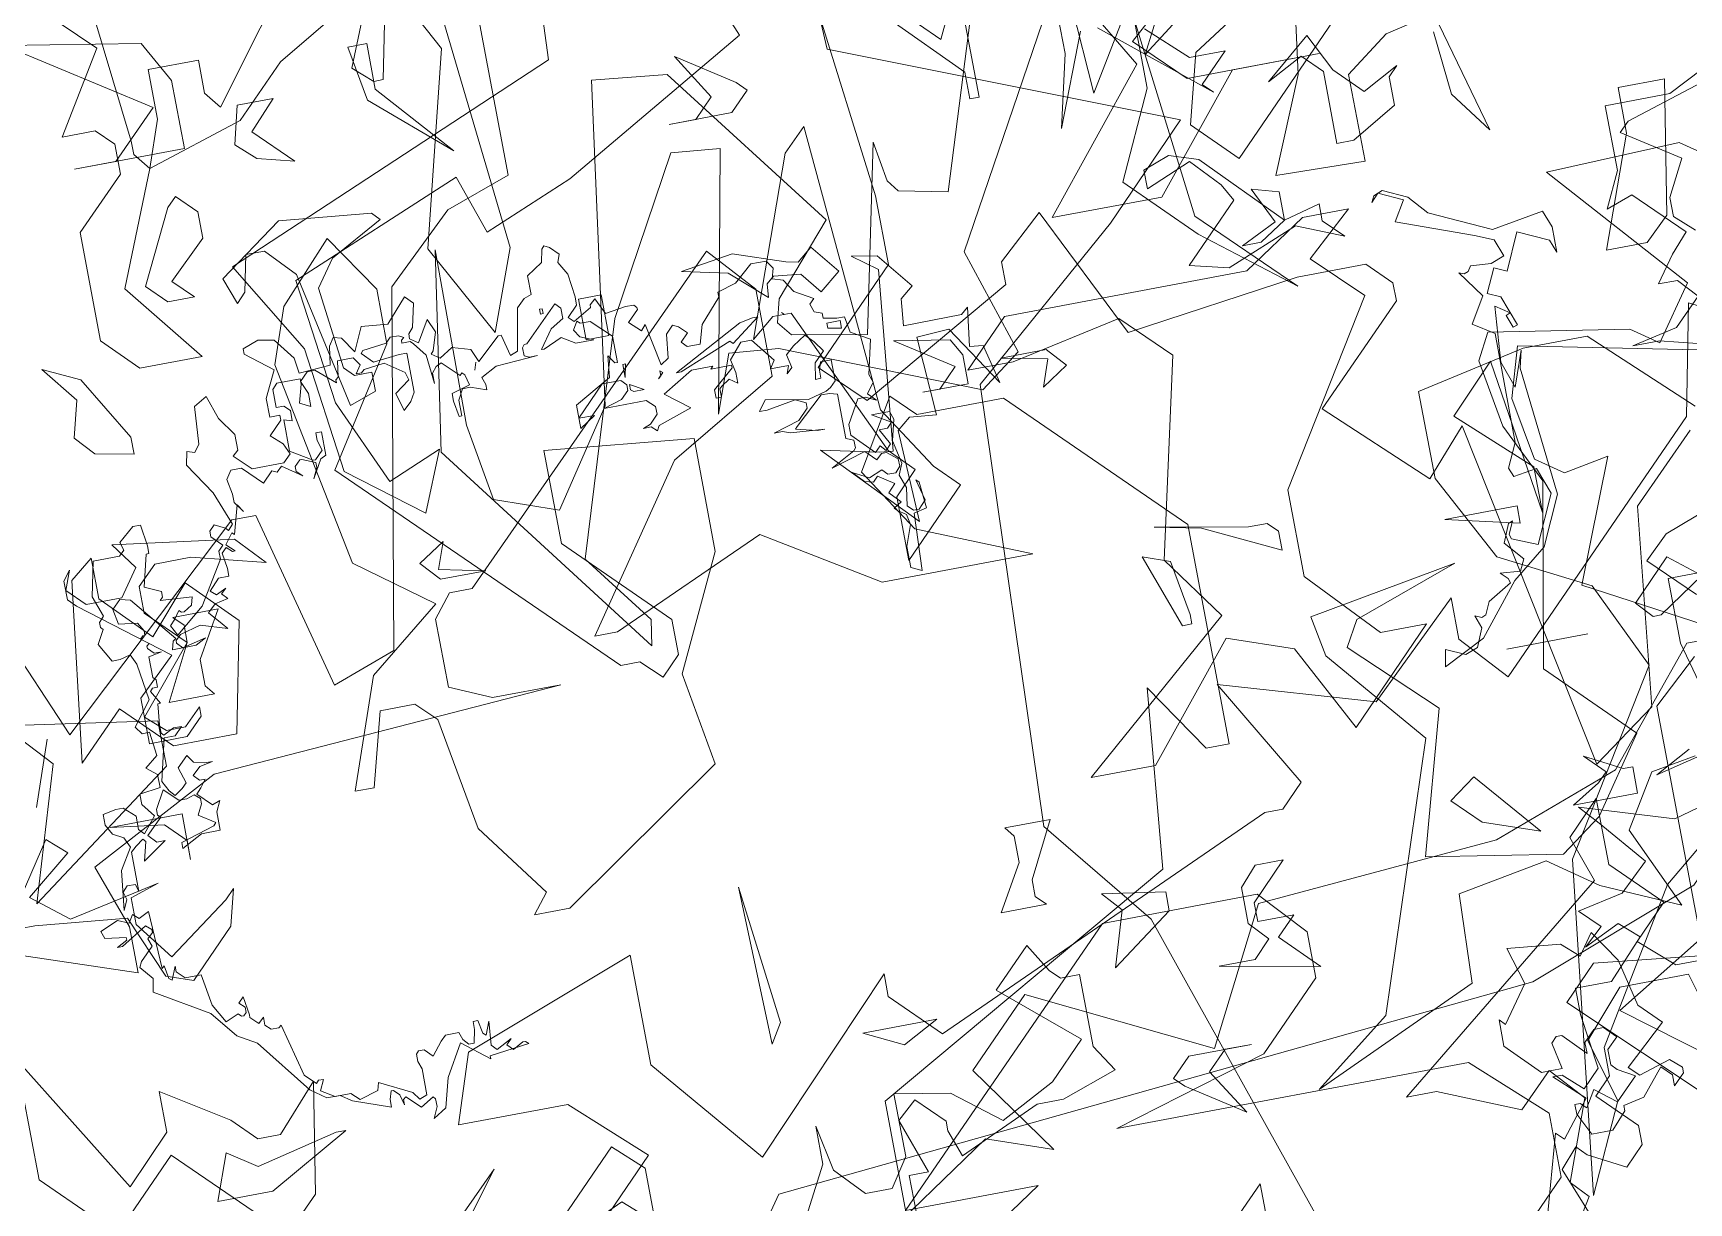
# Model space of a CAD drawing. Header units: millimetres. Extents: x 1418 to 1811, y 1796 to 1956.
# Drawn here: x 1497.6241 to 1498.0437, y 1877.915 to 1878.2115 of the extents above; entities that cross this region are included whole.
import ezdxf

# ---------------------------------------------------------------- set-up
doc = ezdxf.new("R2010")
doc.units = ezdxf.units.MM
doc.layers.add('ARBRE', color=251, linetype='Continuous', lineweight=13)
doc.layers.add('VEGETAIS', color=3, linetype='Continuous')

# ---------------------------------------------------------------- blocks, each defined once
blk = doc.blocks.new('WMF26', base_point=(0, 0.0008))
at = {"color": 85}
for points in [[(12.7359, -3.9898), (12.9112, -4.5142), (13.0496, -4.688), (13.0199, -5.387), (12.7721, -5.5977), (12.6346, -5.7369), (13.1582, -5.9476), (13.2233, -7.4181), (13.0199, -7.9055), (12.9837, -8.0792), (12.6708, -8.5666), (12.6708, -8.8803), (12.4963, -8.9527), (12.5251, -8.989), (12.5251, -9.0178), (12.111, -8.8144), (12.0739, -8.8441), (12.1472, -9.3381)], [(0.8612, -3.9239), (1.4943, -3.0512), (1.771, -3.0512), (1.8434, -2.4543), (2.2221, -2.0031), (2.6807, -1.654), (2.5424, -1.3338), (2.6445, -1.2317), (2.9936, -0.8826), (3.2694, -0.7805), (4.492, -0.6718), (4.5653, -0.5689)]]:
    blk.add_lwpolyline(points, dxfattribs=at)
at = {"color": 63}
for points in [[(6.188, -0.9443), (6.1156, -1.0094), (6.188, -1.0827), (6.188, -1.3955), (5.9402, -1.0464), (5.8381, -1.221), (5.7006, -1.221), (5.489, -0.8711), (5.4166, -0.9443), (5.4166, -1.0094), (5.3145, -0.9443), (5.2783, -0.9081), (5.2421, -0.9081), (5.1762, -0.9806), (5.2058, -0.806), (5.2421, -0.7698)], [(5.2783, -0.7698), (5.4166, -0.9081), (5.6274, -0.6973)], [(5.5541, -0.8348), (5.6274, -0.9081), (5.6274, -1.1189), (5.7295, -1.221), (5.8019, -1.221), (5.8744, -1.1551), (5.8019, -1.0094), (6.0777, -1.0094), (6.1518, -0.9443)], [(4.8559, -0.5944), (4.6814, -0.7698), (4.7909, -0.8711), (4.9654, -0.8711), (4.9292, -0.9806), (4.6517, -1.0827), (4.6517, -0.9081), (4.5068, -0.7336), (4.2664, -0.9806), (4.2664, -0.9443), (4.194, -0.8711), (3.6333, -1.1189), (3.6045, -1.1189), (3.5683, -1.1551), (3.6695, -1.3297), (3.4299, -1.2572), (3.2842, -1.3955), (3.2842, -1.3297), (3.2192, -1.2572), (2.8693, -1.6063), (2.833, -1.7808), (2.6947, -1.7084)], [(2.833, -1.4688), (2.9343, -1.4317), (2.9722, -1.3955), (2.9055, -1.3297)], [(2.9055, -1.2572), (2.9343, -1.2572), (3.0808, -1.0827), (3.2842, -1.0094), (3.6695, -0.9806), (3.779, -0.7698), (4.0557, -0.9081), (4.1577, -0.806), (4.0557, -0.6611), (4.1577, -0.6973), (4.3685, -0.5582)], [(5.3112, -1.5083), (5.5508, -1.3338), (5.4849, -1.5445), (5.5508, -1.6178), (5.3112, -1.5808), (5.3112, -1.5083), (5.3112, -1.5083)], [(4.217, -2.4683), (4.52, -2.2962), (4.6624, -2.2378), (4.6945, -2.3316), (4.9712, -2.2188), (4.9457, -2.0188), (4.8847, -1.8821), (4.7991, -1.9175), (4.8386, -1.8228), (4.9522, -1.9109), (4.9778, -2.111), (5.065, -2.2584), (4.5184, -2.4856), (4.5126, -2.5934), (4.4031, -2.6651), (4.2747, -2.6116), (4.217, -2.4683), (4.217, -2.4683)], [(3.6695, -2.1307), (3.6045, -2.2682), (3.6045, -2.3786), (3.5683, -2.0575), (3.4299, -1.92), (3.5683, -2.0287), (3.6695, -2.1307), (3.6695, -2.1307)], [(6.2531, -3.7461), (6.3255, -3.5715), (6.3255, -3.4983), (6.4276, -3.4983), (6.3618, -3.8111), (6.3255, -3.8111), (6.2531, -3.7461), (6.2531, -3.7461)], [(6.3255, -3.8408), (6.5734, -4.1248), (6.2893, -3.877), (6.2531, -3.6662), (6.3255, -3.6662), (6.3255, -3.8408), (6.3255, -3.8408)], [(5.8381, -3.9132), (5.9765, -4.0515), (5.8381, -4.0153), (5.7657, -3.9494), (5.8019, -3.8045), (5.9402, -3.8045), (5.8381, -3.9132), (5.8381, -3.9132)], [(7.4938, -4.1767), (7.5663, -4.1042), (7.4576, -3.9289), (7.6684, -4.068), (7.7046, -4.1042), (7.6321, -4.1767), (7.3917, -4.1767), (7.4938, -4.1767), (7.4938, -4.1767)], [(12.0706, -4.7612), (12.1357, -4.8996), (12.274, -4.972), (12.3464, -5.1103), (12.3464, -5.2495), (12.1727, -5.2857), (12.0706, -5.2857), (11.9249, -5.1465)], [(10.9501, -7.381), (10.564, -7.6939), (10.2157, -8.2546), (10.2157, -8.3632), (10.1498, -8.4291), (10.2882, -8.5666), (10.2882, -8.6407), (10.2157, -8.7132), (10.0766, -8.6407), (10.0403, -8.6028), (9.9745, -8.6769), (10.1498, -9.1281)], [(6.482, -10.3507), (6.4095, -10.1754), (6.0975, -10.4594), (6.0596, -10.4594), (5.9872, -10.1754), (5.8859, -10.2116), (5.7838, -10.7723), (5.6751, -10.8744), (5.5722, -10.9106), (5.5722, -11.1584)], [(5.0486, -11.0851), (5.0123, -10.7723), (5.0123, -10.6628), (5.1507, -10.5245), (5.0848, -10.4594), (4.8378, -10.5977), (4.8378, -10.634), (4.7654, -10.699), (4.6633, -10.4882), (4.3866, -10.5245), (4.2771, -10.5245), (4.2409, -10.4882), (4.2409, -10.4594), (4.3866, -10.3145), (4.2409, -10.1754), (4.1759, -10.2478), (4.0664, -9.688), (3.9651, -9.7604), (3.9289, -10.0733), (3.826, -10.1754)], [(3.6885, -9.5496), (4.1026, -9.3018), (3.7897, -9.0622)], [(4.3504, -8.9527), (4.2409, -9.0622), (4.2409, -9.1643), (4.3504, -9.2656), (4.9111, -9.2656), (4.6633, -9.3381), (4.5612, -9.4401), (4.5612, -9.5134), (4.627, -9.5859), (4.874, -9.5859), (5.2602, -9.2006), (5.0486, -9.2006), (5.2602, -9.0622), (5.2602, -9.3751), (4.7654, -9.6517), (4.7365, -9.9358), (4.6633, -9.8255), (4.627, -9.8255), (4.627, -10.1754), (4.874, -10.4232), (5.0123, -10.4232), (5.0486, -10.4594), (5.1144, -10.3507), (5.0486, -10.2478), (4.874, -10.1754), (5.1144, -10.1754), (5.289, -10.284), (5.536, -10.1754), (5.5722, -10.1754), (5.3985, -10.4232), (5.2239, -10.5245), (5.2239, -10.6628), (5.289, -10.736), (5.7476, -10.284), (5.7838, -10.284), (5.8126, -10.2478), (5.8126, -10.1391), (5.7476, -10.1103), (5.6389, -10.1103), (6.1987, -10.0733), (6.4095, -9.9646), (6.3733, -9.8625), (6.3733, -9.7892), (6.5849, -9.8625)], [(9.8658, -8.9165), (9.9745, -8.5378), (10.0041, -8.5666), (10.1128, -8.4291), (10.0041, -8.327), (10.0403, -8.327), (10.1128, -8.3929), (10.1787, -8.327), (10.1498, -8.1154), (10.1498, -8.0142), (10.2882, -8.0142), (10.4257, -7.8684), (10.3532, -7.8034), (10.2157, -7.8684), (10.2882, -7.8034), (10.2157, -7.7301), (10.3894, -7.6939), (10.4989, -7.5918), (10.3532, -7.4181), (10.2882, -7.344), (10.6372, -7.4543), (10.9131, -7.381)], [(10.9131, -7.2065), (10.601, -7.2789), (10.7393, -7.2065)], [(11.0522, -5.7072), (10.9131, -5.671), (10.8118, -5.671), (10.9863, -5.634), (11.0884, -5.5327), (11.0226, -5.4594), (10.9501, -5.4594), (11.0226, -5.3581), (11.0884, -5.2857), (10.9131, -5.1103), (10.8118, -5.1465), (10.8768, -5.0091), (10.8768, -4.7612), (11.1246, -4.7612), (11.4013, -4.6229)], [(11.4013, -4.6954), (10.9501, -4.8345), (10.9131, -4.8707), (11.1246, -5.0091), (11.0522, -5.1465), (11.0522, -5.219), (11.1246, -5.2857)], [(11.9982, -4.7612), (12.0706, -4.6954), (12.0706, -4.1717), (12.0995, -4.2738), (12.209, -4.2738), (12.274, -4.2006), (12.2452, -4.0993), (12.3102, -3.9602), (12.2452, -4.4846), (12.0706, -4.7612), (12.0706, -4.7612)], [(5.3351, -4.4122), (5.4734, -4.1355), (5.5096, -4.0993), (5.5821, -4.1717), (5.5821, -4.273), (5.4372, -4.4122), (5.5096, -4.4846), (5.4075, -4.4846), (5.3351, -4.4122), (5.3351, -4.4122)], [(4.8889, -6.482), (4.8707, -6.4424), (4.8304, -6.4219), (4.8098, -6.3823), (4.8098, -6.342), (4.86, -6.3321), (4.8889, -6.3321), (4.9308, -6.3716), (4.9308, -6.4219), (4.9498, -6.4424), (5, -6.3823), (4.9605, -6.3321), (4.9605, -6.2918), (5.0395, -6.2819), (5.0395, -6.2317), (5, -6.1996), (5.0502, -6.1601), (5.0395, -6.0695), (5.0107, -6.0695), (4.9893, -6.0398), (5.0609, -5.9485), (5.0395, -5.8077), (5.0214, -5.7682), (4.9811, -5.7789), (4.9498, -5.7789), (4.9103, -5.7072), (4.9391, -5.6562), (4.9308, -5.6463), (4.9308, -5.6274), (4.9498, -5.606), (4.921, -5.5269), (4.9498, -5.3952), (5.0502, -5.3952), (5.0708, -5.3763), (5.0609, -5.345), (5.121, -5.2947), (5.1507, -5.2947), (5.1614, -5.3763), (5.1614, -5.4059), (5.1507, -5.4059), (5.121, -5.5269), (5.182, -5.5557), (5.182, -5.5771), (5.1712, -5.5878), (5.2915, -5.5961), (5.2832, -5.6274), (5.2519, -5.6463), (5.2412, -5.6463), (5.233, -5.6381), (5.2124, -5.6669), (5.191, -5.6891), (5.2124, -5.7286), (5.3227, -5.6381), (5.4232, -5.4767), (5.4232, -5.4454), (5.4421, -5.4265), (5.4026, -5.387), (5.4026, -5.3656), (5.4232, -5.345), (5.4635, -5.3656), (5.4734, -5.3763), (5.4923, -5.3557), (5.4421, -5.2248), (5.3631, -5.1037), (5.373, -5.0535), (5.4026, -5.0634), (5.4232, -5.0346), (5.4339, -4.8921), (5.4841, -4.8633), (5.5137, -4.9531), (5.564, -5.0239), (5.564, -5.0848), (5.5426, -5.1037), (5.6035, -5.1638), (5.7253, -5.1638), (5.755, -5.135), (5.736, -5.093), (5.6941, -5.0535), (5.7443, -5.0033), (5.7443, -4.9844), (5.7048, -4.9844), (5.7048, -4.9127), (5.755, -4.8123), (5.6545, -4.7324), (5.6545, -4.7118), (5.7146, -4.6904), (5.7756, -4.7011), (5.8365, -4.7826), (5.8447, -4.8419), (5.9657, -4.8337), (5.9765, -4.7621), (5.9954, -4.7324), (6.0267, -4.7407), (6.0662, -4.8016), (6.1074, -4.7118), (6.2078, -4.7217), (6.2893, -4.632), (6.3181, -4.6616), (6.2975, -4.7514), (6.2786, -4.7719), (6.2786, -4.7909), (6.3082, -4.8123), (6.3576, -4.7324), (6.3791, -4.7826), (6.3576, -4.8526), (6.3478, -4.8633), (6.3791, -4.8839), (6.4293, -4.8526), (6.4984, -4.8732), (6.519, -4.9234), (6.6096, -4.8419), (6.6203, -4.8419), (6.6409, -4.9234), (6.6705, -4.9127), (6.7001, -4.7514), (6.7314, -4.7217), (6.7602, -4.7118), (6.7602, -4.6402), (6.8212, -4.6007), (6.8319, -4.5505), (6.8418, -4.5398), (6.8607, -4.5505), (6.892, -4.5818), (6.8821, -4.6114), (6.9109, -4.6616), (6.9216, -4.7514), (6.9216, -4.7826), (6.8821, -4.8222), (6.901, -4.8419), (6.9718, -4.8016), (6.9718, -4.7909), (6.9932, -4.7719), (7.0229, -4.8337), (7.1019, -4.8222), (7.134, -4.8222), (7.1439, -4.8337), (7.1439, -4.8419), (7.1019, -4.8839), (7.1439, -4.9234), (7.1629, -4.9028), (7.1941, -5.0634), (7.2238, -5.0428), (7.2345, -4.9531), (7.2633, -4.9234), (7.2839, -4.9341), (7.3135, -4.9629), (7.2839, -4.9926), (7.3028, -5.0132), (7.353, -5.0132), (7.3744, -4.9424), (7.4543, -4.8526), (7.4543, -4.8337), (7.5259, -4.8123), (7.5967, -4.7514), (7.6552, -4.7514), (7.6766, -4.7826), (7.6659, -4.8222), (7.7054, -4.8337), (7.7367, -4.8839), (7.8059, -4.9234), (7.7869, -4.9424), (7.7976, -4.9737), (7.8273, -4.9844), (7.8273, -5.0033), (7.8775, -5.0132), (7.9071, -5.0132), (7.9178, -5.0741), (7.9886, -5.1136), (7.9574, -5.2437), (7.9681, -5.2758), (7.9384, -5.3153), (7.9681, -5.345), (7.9277, -5.326), (7.8989, -5.326), (7.8478, -5.4158), (7.8478, -5.4561), (7.9277, -5.5376), (7.9491, -5.5162), (7.9681, -5.5376), (7.9886, -5.5162), (7.9574, -5.4561), (7.9886, -5.4561), (8.0076, -5.4372), (7.9384, -5.3952), (8.0076, -5.3952), (8.0183, -5.4265), (7.9993, -5.5063), (8.0183, -5.5961), (7.9993, -5.6381), (8.0183, -5.6891), (8.0076, -5.7575), (8.0282, -5.7789), (8.0496, -5.7789), (8.0784, -5.7476), (8.0578, -5.6669), (8.0685, -5.6784), (8.0784, -5.7789), (8.0282, -5.7896), (8.0183, -6.0086), (7.9779, -5.9896), (7.9779, -5.9081), (8.0076, -5.8291), (7.9993, -5.7896), (7.9681, -5.7682), (7.9574, -5.7575), (7.9886, -5.7393), (7.9491, -5.6973), (7.9779, -5.6669), (7.9178, -5.6274), (7.8989, -5.6463), (7.8668, -5.6381), (7.8273, -5.5961), (7.8882, -5.6274), (7.9384, -5.606), (7.9574, -5.6274), (7.9886, -5.6274), (8.0076, -5.606), (8.0076, -5.5771), (7.9681, -5.5459), (7.9491, -5.5459), (7.9277, -5.5664), (7.8882, -5.5269), (7.7556, -5.5664), (7.8478, -5.5162), (7.8561, -5.5063), (7.8561, -5.4767), (7.8273, -5.466), (7.8273, -5.2947), (7.7976, -5.2865), (7.7663, -5.2865), (7.6552, -5.387), (7.647, -5.3952), (7.7268, -5.4158), (7.7556, -5.4158), (7.6264, -5.4059), (7.5967, -5.3952), (7.5655, -5.3952), (7.6659, -5.3656), (7.7054, -5.326), (7.7054, -5.3054), (7.6659, -5.2865), (7.5547, -5.3054), (7.5259, -5.3054), (7.5547, -5.2651), (7.7161, -5.2947), (7.7869, -5.2758), (7.8059, -5.2651), (7.8273, -5.2437), (7.8273, -5.1638), (7.7869, -5.1638), (7.777, -5.1935), (7.777, -5.2248), (7.7556, -5.2248), (7.7663, -5.1638), (7.8059, -5.1243), (7.777, -5.0848), (7.7474, -5.0535), (7.6972, -5.0848), (7.6659, -5.1136), (7.6766, -5.1638), (7.6552, -5.1852), (7.6659, -5.154), (7.5967, -5.154), (7.6157, -5.1243), (7.5465, -5.0346), (7.5045, -5.0346), (7.4543, -5.093), (7.465, -5.1433), (7.465, -5.1852), (7.4354, -5.1638), (7.4033, -5.1852), (7.395, -5.1935), (7.395, -5.2248), (7.3744, -5.2248), (7.3744, -5.1935), (7.4543, -5.1243), (7.4543, -5.1136), (7.3744, -5.1136), (7.3843, -5.1037), (7.3028, -5.1037), (7.1843, -5.1745), (7.274, -5.2437), (7.1439, -5.2865), (7.134, -5.3054), (7.1126, -5.2865), (7.0838, -5.2865), (7.1126, -5.2758), (7.1439, -5.2437), (7.1439, -5.2141), (7.1126, -5.1852), (6.9513, -5.1852), (7.0229, -5.1638), (7.0517, -5.135), (7.0517, -5.1136), (7.0336, -5.093), (6.9611, -5.093), (6.8508, -5.2042), (6.9109, -5.2042), (6.8508, -5.2437), (6.8508, -5.154), (6.9932, -5.0741), (7.0015, -4.9926), (7.0229, -5.0239), (7.0336, -5.0239), (7.0336, -4.9234), (6.9611, -4.8526), (6.9216, -4.8526), (6.9109, -4.8419), (6.892, -4.8732), (6.9109, -4.9028), (6.9611, -4.9234), (6.892, -4.9234), (6.8418, -4.8921), (6.771, -4.9234), (6.7602, -4.9234), (6.8105, -4.8526), (6.8607, -4.8222), (6.8607, -4.7826), (6.8418, -4.7621), (6.71, -4.8921), (6.7001, -4.8921), (6.6911, -4.9028), (6.6911, -4.9341), (6.71, -4.9424), (6.7413, -4.9424), (6.5808, -4.9531), (6.519, -4.9844), (6.5297, -5.0132), (6.5297, -5.0346), (6.4688, -5.0132), (6.44, -5.0132), (6.4186, -5.0535), (6.4186, -5.1136), (6.4079, -5.1136), (6.398, -5.0535), (6.398, -5.0239), (6.4688, -5.0033), (6.4581, -4.9629), (6.4482, -4.9531), (6.44, -4.9629), (6.3791, -4.9028), (6.3576, -4.9127), (6.3395, -4.9341), (6.3395, -4.9737), (6.3288, -4.8633), (6.2893, -4.8123), (6.2786, -4.8016), (6.2473, -4.8016), (6.2473, -4.7909), (6.258, -4.7826), (6.2391, -4.7719), (6.2078, -4.7719), (6.1889, -4.7909), (6.0967, -4.8016), (6.0884, -4.8123), (6.1279, -4.8526), (6.2284, -4.8419), (6.258, -4.8419), (6.258, -4.9926), (6.2391, -5.0239), (6.2078, -5.0535), (6.1889, -4.9844), (6.2473, -4.9424), (6.2391, -4.9127), (6.1675, -4.8633), (6.0884, -4.8732), (6.0769, -4.8839), (6.0563, -4.8839), (6.0769, -4.8526), (6.0563, -4.8222), (5.9954, -4.8222), (5.9872, -4.8839), (5.9765, -4.8921), (5.9765, -4.9028), (5.9056, -4.8419), (5.876, -4.8419), (5.8447, -4.8732), (5.8653, -4.9234), (5.8653, -4.9737), (5.8258, -4.9531), (5.8447, -4.8839), (5.8447, -4.8633), (5.755, -4.8633), (5.736, -4.8839), (5.736, -4.9531), (5.7649, -4.9531), (5.7863, -4.9737), (5.7863, -5.0132), (5.755, -5.0033), (5.755, -5.1243), (5.8365, -5.1745), (5.8447, -5.1745), (5.876, -5.1433), (5.8653, -5.1037), (5.8653, -5.0741), (5.8867, -5.0741), (5.8867, -5.1638), (5.8653, -5.1745), (5.8258, -5.2437), (5.8447, -5.2042), (5.8447, -5.1852), (5.7945, -5.1638), (5.7863, -5.1638), (5.7649, -5.1852), (5.7649, -5.2042), (5.7863, -5.2248), (5.7146, -5.1745), (5.6941, -5.1935), (5.6751, -5.1852), (5.6356, -5.2248), (5.564, -5.154), (5.5236, -5.154), (5.503, -5.1852), (5.5137, -5.2437), (5.5137, -5.2758), (5.5426, -5.3153), (5.5236, -5.2865), (5.4923, -5.3952), (5.4841, -5.387), (5.4528, -5.4265), (5.4841, -5.4561), (5.4734, -5.4561), (5.4528, -5.4372), (5.4339, -5.4561), (5.4421, -5.5162), (5.4421, -5.5459), (5.4026, -5.5459), (5.3631, -5.5878), (5.3837, -5.606), (5.4232, -5.5878), (5.4026, -5.606), (5.4232, -5.6274), (5.373, -5.6381), (5.3417, -5.6669), (5.3837, -5.7179), (5.4026, -5.7393), (5.3022, -5.7072), (5.2223, -5.7286), (5.2017, -5.7476), (5.2017, -5.7575), (5.2223, -5.7789), (5.3129, -5.7575), (5.2725, -5.7789), (5.182, -5.7789), (5.191, -5.7476), (5.2017, -5.7393), (5.0609, -5.5664), (5.0214, -5.5557), (4.9893, -5.5878), (5, -5.6463), (5.0708, -5.6562), (5.0897, -5.6891), (5.0897, -5.7072), (5.0815, -5.7072), (5.0708, -5.7179), (5.1004, -5.7393), (5.0897, -5.7476), (5.0897, -5.7575), (5.1111, -5.7789), (5.14, -5.7789), (5.0897, -5.7896), (5.0897, -5.8686), (5.1004, -5.8793), (5.1004, -5.9081), (5.0815, -5.9081), (5.0708, -5.9188), (5.1004, -5.969), (5.0897, -5.969), (5.0815, -6.0489), (5.0815, -6.0802), (5.0897, -6.0901), (5.1317, -6.0695), (5.1614, -6.0695), (5.1317, -6.0999), (5.0897, -6.0999), (5.0502, -6.2605), (5.0708, -6.3), (5.0897, -6.3214), (5.121, -6.3), (5.14, -6.2819), (5.121, -6.221), (5.1614, -6.1815), (5.182, -6.2103), (5.2223, -6.221), (5.2519, -6.221), (5.2017, -6.2317), (5.1712, -6.2605), (5.191, -6.2819), (5.2124, -6.2819), (5.191, -6.3107), (5.1712, -6.3321), (5.2223, -6.3823), (5.2519, -6.3716), (5.233, -6.4112), (5.233, -6.482), (5.1614, -6.482), (5.0815, -6.5231), (5.0815, -6.5009), (5.2124, -6.4614), (5.2223, -6.4507), (5.1614, -6.4112), (5.182, -6.3716), (5.182, -6.3502), (5.1614, -6.3321), (5.1317, -6.342), (5.1004, -6.342), (5.0502, -6.2918), (5.0107, -6.3609), (5.0107, -6.3823), (5.0214, -6.3922), (4.9605, -6.4507), (4.9893, -6.482), (5.0214, -6.482), (4.9308, -6.5437), (4.9498, -6.4721), (4.9391, -6.4614), (4.9103, -6.482), (4.8889, -6.5009), (4.8889, -6.6524), (4.8806, -6.6236), (4.8493, -6.6236), (4.8304, -6.6442), (4.8386, -6.6738), (4.8205, -6.7133), (4.8386, -6.5627), (4.8889, -6.482), (4.8889, -6.482)], [(6.7915, -4.7909), (6.7817, -4.7909), (6.7817, -4.7719), (6.7915, -4.7719), (6.7915, -4.7909), (6.7915, -4.7909)], [(6.4984, -4.9531), (6.5083, -4.9234), (6.4984, -4.9531), (6.4984, -4.9531)], [(7.5152, -4.9629), (7.5655, -4.9531), (7.586, -4.9531), (7.4757, -5.0346), (7.465, -5.0239), (7.2633, -5.1037), (7.2444, -5.1037), (7.5152, -4.9629), (7.5152, -4.9629)], [(7.6865, -4.9629), (7.6766, -4.9531), (7.6865, -4.9629), (7.6865, -4.9629)], [(7.8371, -5.0239), (7.8882, -5.0239), (7.8882, -5.0535), (7.8371, -5.0428), (7.8371, -5.0239), (7.8371, -5.0239)], [(7.0624, -5.0346), (7.0517, -5.0848), (7.0517, -5.0346), (7.0624, -5.0346), (7.0624, -5.0346)], [(7.1843, -5.0848), (7.1941, -5.093), (7.1736, -5.1136), (7.1843, -5.1037), (7.1843, -5.0848), (7.1843, -5.0848)], [(7.0624, -5.135), (7.0624, -5.1136), (7.1126, -5.1433), (7.0731, -5.1433), (7.0624, -5.135), (7.0624, -5.135)], [(6.1601, -5.6315), (6.2613, -5.5664), (6.2251, -5.6677), (6.3996, -5.7048), (6.2251, -5.7048), (6.1601, -5.6315), (6.1601, -5.6315)], [(5.2421, -5.7624), (5.2421, -5.6965), (5.2058, -5.6595), (5.3804, -5.6595), (5.2783, -5.8348), (5.2783, -5.9361), (5.3071, -5.9723), (5.1326, -5.9723), (5.2421, -5.7624), (5.2421, -5.7624)], [(5.8447, -7.6288), (5.8365, -7.619), (5.7863, -7.6503), (5.736, -7.6), (5.7253, -7.6083), (5.7253, -7.6288), (5.7146, -7.5893), (5.6941, -7.5687), (5.6858, -7.5687), (5.6751, -7.6), (5.6751, -7.6288), (5.5343, -7.5786), (5.4923, -7.5498), (5.4421, -7.5498), (5.3837, -7.5078), (5.2223, -7.2979), (5.1507, -7.2559), (5.0708, -7.1554), (4.8707, -7.0361), (4.8806, -6.9858), (4.8386, -6.9356), (4.8493, -6.9142), (4.8996, -6.864), (4.8889, -6.8343), (4.9103, -6.8138), (4.9103, -6.8031), (4.8889, -6.7841), (4.7892, -6.8451), (4.7703, -6.8451), (4.8098, -6.8245), (4.8098, -6.8138), (4.7291, -6.8031), (4.7192, -6.7742), (4.7892, -6.7446), (4.8304, -6.7635), (4.8493, -6.7339), (4.8707, -6.7528), (4.9103, -6.7339), (4.921, -6.9546), (4.9308, -6.9463), (4.9391, -6.9965), (4.9498, -7.0048), (4.9712, -6.9546), (4.9712, -6.976), (5, -7.0048), (5.0609, -7.0048), (5.0815, -7.1258), (5.121, -7.1974), (5.1712, -7.176), (5.182, -7.1867), (5.191, -7.1867), (5.2017, -7.176), (5.2017, -7.1554), (5.182, -7.1365), (5.2017, -7.1159), (5.2124, -7.1867), (5.2124, -7.1974), (5.2412, -7.2262), (5.2626, -7.2057), (5.2626, -7.2369), (5.2832, -7.2559), (5.3129, -7.2559), (5.3227, -7.2477), (5.373, -7.4494), (5.4133, -7.4889), (5.4232, -7.4782), (5.4421, -7.4782), (5.4232, -7.5185), (5.4734, -7.5498), (5.5343, -7.5498), (5.564, -7.5786), (5.6356, -7.558), (5.6438, -7.5284), (5.7649, -7.5893), (5.7863, -7.619), (5.8151, -7.6083), (5.8151, -7.5078), (5.8052, -7.4782), (5.8052, -7.4494), (5.8151, -7.4387), (5.8365, -7.4387), (5.8653, -7.4683), (5.9056, -7.4181), (5.9262, -7.3991), (5.9765, -7.3991), (5.9872, -7.428), (6.0061, -7.4494), (6.0267, -7.4494), (6.0374, -7.3991), (6.0374, -7.3679), (6.0563, -7.3679), (6.0662, -7.4181), (6.0769, -7.428), (6.0967, -7.3777), (6.0884, -7.4683), (6.1074, -7.4889), (6.1675, -7.4576), (6.1469, -7.4782), (6.1675, -7.4996), (6.2078, -7.4782), (6.2177, -7.4782), (6.2284, -7.4889), (6.0769, -7.5078), (6.0769, -7.5185), (5.9765, -7.4387), (5.9056, -7.558), (5.876, -7.6692), (5.8258, -7.7005), (5.8447, -7.6585), (5.8447, -7.6288), (5.8447, -7.6288)], [(6.482, -10.0733), (6.4457, -10.1754), (6.482, -10.0733), (6.482, -10.0733)], [(4.1256, -10.9863), (4.0474, -10.6957), (4.096, -10.7616), (4.1059, -10.8628)], [(4.1232, -10.8859), (4.1792, -10.8735), (4.2491, -10.8217), (4.2483, -10.6834), (4.3899, -10.6875), (4.3265, -10.8365), (4.3101, -10.9509)], [(4.4681, -10.9773), (4.5562, -10.9114), (4.4994, -11.0193)], [(4.6229, -11.137), (4.8921, -10.6603), (4.8378, -10.4907), (4.9037, -10.4421), (5.2058, -10.5648), (5.284, -10.5722), (5.3178, -10.4816), (5.2379, -10.89), (5.3153, -10.8974), (5.4495, -10.6587), (5.5648, -10.2964), (5.4808, -10.1844), (5.4874, -10.1441), (5.7558, -10.503), (5.7064, -10.8167), (5.7089, -10.5376), (5.6891, -10.4149), (5.5903, -10.3795), (5.4899, -10.5269), (5.4166, -11.0324), (5.298, -11.0193), (5.0955, -10.7492), (5.191, -10.6414), (5.2001, -10.6051), (5.182, -10.5821), (5.065, -10.5607), (5.0008, -10.8554), (4.9901, -10.792), (4.9761, -10.7731), (4.8996, -10.7574), (4.7942, -11.0827)], [(5.4635, -10.634), (5.4998, -10.634), (5.4998, -10.699), (5.4635, -10.699), (5.4635, -10.634), (5.4635, -10.634)]]:
    blk.add_lwpolyline(points, dxfattribs=at)
at = {"color": 106}
for points in [[(5.1046, -2.563), (5.1046, -2.4543), (5.2799, -2.4543), (5.2141, -2.4543), (5.1408, -2.5268), (5.3524, -2.6651), (5.1408, -2.6288), (5.1046, -2.563), (5.1046, -2.563)], [(12.3958, -3.8342), (12.3168, -3.9602), (12.3423, -3.9873), (12.2954, -4.1133), (12.3423, -4.166), (12.3958, -4.1133), (12.5218, -4.166), (12.5696, -4.166), (12.2172, -4.4451), (12.2427, -4.5184), (12.1908, -4.5711), (12.1908, -4.4657), (12.1167, -4.3916), (12.1694, -4.3389), (12.1167, -4.2919), (12.0171, -4.2919), (12.2427, -4.3183), (12.2954, -4.2656), (12.0912, -4.0664)], [(8.3855, -3.9783), (8.4579, -4.0515), (8.5962, -3.7675)], [(9.2211, -4.1536), (9.3677, -4.2919), (9.5052, -4.2919), (9.3965, -4.4006), (9.4327, -4.4377), (9.0474, -4.1174)], [(8.9816, -4.1174), (8.8441, -4.4665), (8.9091, -4.1899), (8.9091, -4.0515)], [(8.56, -3.9132), (8.56, -4.2919), (8.5238, -4.2919), (8.5238, -4.1899), (8.2826, -3.942)], [(6.2531, -4.3282), (6.0489, -4.4377), (5.9765, -4.5398), (6.0127, -4.8526), (6.0489, -4.8889), (6.1156, -4.8889), (6.1156, -4.9613), (6.0127, -4.9975), (5.904, -4.4739), (5.8019, -4.3644), (5.7295, -4.3644), (5.7006, -4.5027), (5.6644, -4.5398), (5.6274, -4.4377), (5.8744, -4.2623), (6.2243, -4.2985), (6.2531, -4.3282), (6.2531, -4.3282)], [(9.9926, -4.5398), (10.1317, -4.4665), (10.0947, -4.5027), (10.0947, -4.6122), (9.9201, -4.7135), (9.8551, -4.7135), (9.8551, -4.4377), (9.7826, -4.3644), (9.6435, -4.4377), (9.8189, -4.2919), (9.8913, -4.4377), (9.9926, -4.5398), (9.9926, -4.5398)], [(9.6073, -4.9613), (9.7464, -4.9251), (9.7464, -4.9901), (9.8189, -5.0634), (9.6435, -4.9901), (9.3677, -5.0996), (9.2211, -5.0634), (9.4327, -4.8526), (9.3965, -4.7859), (9.2952, -4.6773), (9.1199, -4.7497), (9.1199, -4.6773), (9.2211, -4.641), (9.3315, -4.6773), (9.6073, -4.9613), (9.6073, -4.9613)], [(5.1762, -4.9613), (5.1762, -5.0272), (5.0305, -4.9975), (4.9654, -4.9251), (5.0016, -4.7859), (4.893, -4.6484), (5.0305, -4.7135), (5.1762, -4.9613), (5.1762, -4.9613)], [(12.0163, -4.7859), (12.0163, -4.8889), (11.9513, -4.8889), (11.8772, -4.823), (11.7397, -4.9613), (11.7034, -4.9613), (11.6376, -4.8889), (11.7759, -4.823), (11.8772, -4.6484), (11.9875, -4.6773), (12.0163, -4.7859), (12.0163, -4.7859)], [(7.7285, -4.7678), (7.7738, -4.7777), (7.8306, -4.7316), (7.9178, -4.8403), (7.838, -4.9037), (7.7746, -4.8238), (7.6725, -4.8131), (7.6437, -4.837), (7.6387, -4.888), (7.5062, -4.7703), (7.3341, -4.7316), (7.5342, -4.7011), (7.7285, -4.7678), (7.7285, -4.7678)], [(12.7145, -4.9251), (12.8602, -4.7497), (12.9623, -4.7497), (12.7145, -4.9613), (12.7869, -5.0634), (12.7145, -5.3763), (12.7869, -5.4487), (12.9623, -5.4125), (13.0347, -5.4125), (12.9623, -5.4849), (12.5762, -5.4849), (12.4749, -5.5508), (12.4016, -5.5508), (12.4749, -5.4849), (12.4016, -5.4125), (12.5762, -5.1358), (12.5762, -4.9975), (12.4749, -4.8889), (12.4016, -4.8889), (12.5399, -4.7497), (12.6124, -4.8889), (12.7145, -4.9251), (12.7145, -4.9251)], [(8.1805, -4.9448), (8.1302, -4.986), (8.1195, -5.0881), (8.3427, -5.0856), (8.3707, -5.0626), (8.3501, -5.2099), (8.4011, -5.2157), (8.4373, -5.3647), (8.285, -5.1317), (8.1607, -5.1391), (8.1805, -5.4413), (8.0784, -5.4306), (8.0273, -5.4718), (8.0422, -5.825), (7.7252, -5.4915), (7.9434, -5.5401), (7.9944, -5.5459), (8.066, -4.8609), (7.9746, -4.7933), (8.071, -4.809), (8.1805, -4.9448), (8.1805, -4.9448)], [(9.6073, -4.9613), (9.5052, -5.0272), (9.4327, -5.0272), (9.5711, -4.9613), (9.5052, -4.823), (9.6073, -4.8526), (9.6073, -4.9613), (9.6073, -4.9613)], [(10.2099, -6.4589), (10.3417, -6.3544), (10.4281, -6.1683), (10.3779, -5.6751), (10.3935, -5.6093), (10.3466, -5.7418), (10.3096, -5.6397), (10.3269, -5.4273), (10.3795, -5.4635), (10.3623, -5.4701), (10.3804, -5.5187), (10.3977, -5.5121), (10.3557, -5.3968), (10.3079, -5.3754), (10.3499, -5.2849), (10.3968, -5.3063), (10.4611, -5.1671), (10.5755, -5.2206), (10.5944, -5.27), (10.5953, -5.1737), (10.5697, -5.1079), (10.3721, -5.1408), (10.1433, -5.0346), (10.0799, -4.9621), (9.9893, -4.9201), (9.9547, -4.9333), (9.9432, -4.9572), (9.972, -4.9267), (10.0626, -4.9687), (10.0156, -5.0453), (10.3005, -5.1507), (10.3713, -5.1803), (10.3952, -5.247), (10.3433, -5.2668), (10.2651, -5.2602), (10.2528, -5.2799), (10.2355, -5.2865), (10.2165, -5.2783), (10.2898, -5.3812), (10.2305, -5.4783), (10.3087, -5.5294), (10.3071, -5.9468), (10.2651, -6.0374), (10.2783, -6.072), (10.368, -6.0588), (10.4051, -6.1609), (10.3219, -6.342), (10.2272, -6.3017), (10.2206, -6.2844), (10.2429, -6.2366), (10.2256, -6.2432), (10.1959, -6.3132), (10.2585, -6.3856), (10.2379, -6.4285), (10.1605, -6.421), (10.1861, -6.4474), (10.1927, -6.4647), (10.1004, -6.519), (10.0782, -6.5668), (10.0609, -6.5734), (10.037, -6.5627), (10.0543, -6.6112), (10.0247, -6.6812), (9.9761, -6.6993), (9.9045, -6.6664), (9.8921, -6.7306), (10.0535, -6.6516), (10.2099, -6.4589), (10.2099, -6.4589)], [(12.2995, -5.2009), (12.2271, -5.275), (12.1908, -5.0272), (12.1908, -5.0996), (12.2995, -5.2009), (12.2995, -5.2009)], [(8.3196, -5.2371), (8.3196, -5.3474), (8.1451, -5.3474), (8.2101, -5.3474), (8.2826, -5.275), (8.0726, -5.1358), (8.2826, -5.1721), (8.3196, -5.2371), (8.3196, -5.2371)], [(8.6975, -5.3474), (8.5962, -5.4125), (8.6325, -5.3112), (8.4579, -5.275), (8.6325, -5.275), (8.6975, -5.3474), (8.6975, -5.3474)], [(5.5903, -5.5212), (5.3145, -5.4487), (5.1762, -5.4487), (5.1029, -5.5212), (5.1029, -5.6232), (5.2421, -5.7624), (5.0305, -6.0094), (5.1029, -6.0744), (5.1762, -6.0744), (5.2421, -6.0094), (5.2421, -6.0456), (5.1762, -6.1115), (5.0305, -6.1115), (5.0305, -5.9361), (5.1762, -5.7986), (4.8559, -5.5508), (4.8271, -5.5212), (4.8271, -5.4487), (4.8559, -5.4125), (4.8271, -5.4849), (4.893, -5.5508), (5.0305, -5.5508), (5.1029, -5.4487), (5.0305, -5.3474), (5.489, -5.4125), (5.5903, -5.5212), (5.5903, -5.5212)], [(11.9513, -5.587), (11.9513, -5.6595), (11.8772, -5.6595), (11.9134, -5.4487), (11.9513, -5.4125), (12.0163, -5.4125), (11.9513, -5.587), (11.9513, -5.587)], [(12.6857, -5.8348), (12.7869, -6.0094)], [(11.8772, -7.4066), (11.9875, -7.0575), (12.0888, -6.9488), (12.0163, -6.8821), (12.0888, -6.7438), (12.2271, -6.7076), (12.2633, -6.6713), (12.4016, -6.6351), (12.4749, -6.5338), (12.4749, -6.286), (12.2633, -6.1115), (12.2995, -5.9723), (12.5111, -5.9361), (12.6124, -5.9361), (12.6857, -5.8711), (12.6124, -5.7986), (12.4016, -5.7986), (12.5399, -5.7986), (12.6857, -5.6232), (12.8602, -5.6232), (12.6857, -5.8348), (12.6857, -5.8348)], [(9.3315, -6.0744), (9.3677, -6.1115), (9.3677, -6.1839), (9.0836, -6.0456), (8.9091, -6.0094), (9.259, -6.0744), (9.3315, -6.0744), (9.3315, -6.0744)], [(8.9816, -6.3585), (8.9816, -6.3947), (8.9453, -6.3947), (8.8441, -6.1115), (8.9453, -6.1477), (8.9816, -6.3585), (8.9816, -6.3585)], [(10.27, -6.2498), (9.9926, -6.1839), (10.27, -6.1839), (10.27, -6.2498), (10.27, -6.2498)], [(4.478, -6.5989), (4.6155, -6.7076), (4.9654, -6.6351), (4.8559, -6.6713), (4.8559, -6.7734), (4.9654, -6.9183), (5.2058, -6.7438), (5.2421, -6.7076), (5.2058, -6.8459), (5.0305, -7.0212), (4.9292, -6.985), (4.8271, -6.7438), (4.478, -6.7076), (4.3685, -6.7076), (4.5793, -6.3947), (4.6517, -6.4597), (4.478, -6.5989), (4.478, -6.5989)], [(5.1029, -6.5701), (5.1029, -6.4968), (5.0305, -6.4235), (4.8271, -6.3947), (5.1029, -6.3947), (5.1029, -6.5701), (5.1029, -6.5701)], [(10.7286, -6.6886), (10.6973, -6.6886), (10.6422, -6.6269), (10.7904, -6.4779), (10.9073, -6.5717), (10.7286, -6.6886), (10.7286, -6.6886)], [(10.1317, -6.7076), (10.4438, -6.7076), (10.1317, -6.7076), (10.1317, -6.7076)], [(8.2101, -7.232), (8.2101, -7.2971), (8.2463, -7.3333), (8.0726, -7.3333), (8.1739, -7.1587), (8.1739, -7.0575), (8.1451, -7.0212), (8.3196, -7.0212), (8.2101, -7.232), (8.2101, -7.232)], [(9.9201, -7.3333), (9.8189, -7.232), (9.9201, -7.1587), (10.1317, -7.4066), (9.9201, -7.3333), (9.9201, -7.3333)], [(10.517, -7.232), (10.517, -7.3333), (10.27, -7.3333), (10.3787, -7.2682), (10.4149, -7.232), (10.3425, -7.1587), (10.4808, -7.232), (10.517, -7.232), (10.517, -7.232)], [(8.6975, -7.4428), (8.4579, -7.6173), (8.5238, -7.4066), (8.4579, -7.3333), (8.6975, -7.3703), (8.6975, -7.4428), (8.6975, -7.4428)], [(9.0178, -7.4724), (9.0178, -7.5449), (9.1561, -7.5449), (9.0836, -7.6173), (9.2211, -7.7556), (8.8441, -7.6832), (8.9816, -7.6832), (9.0474, -7.6173), (8.9816, -7.5449), (8.9816, -7.4066), (9.0474, -7.3333), (9.1561, -7.3333), (9.0178, -7.4724), (9.0178, -7.4724)], [(8.2463, -7.6173), (8.3196, -7.6173), (8.3196, -7.894), (8.3855, -7.996), (8.1739, -8.0685), (8.0726, -8.0685), (7.7589, -8.2076), (7.7227, -8.1047), (7.7227, -8.0685), (7.6214, -7.9672), (7.5482, -8.0323), (7.6214, -8.2439), (7.5482, -8.2439), (7.5482, -8.3814)], [(6.5371, -8.2076), (6.4639, -8.141), (6.1518, -8.2801)], [(5.7295, -8.2076), (6.0127, -7.9302), (5.8019, -8.2076)], [(6.0127, -8.3814), (6.4639, -7.9302), (6.5734, -8.0323), (6.5734, -8.4546)], [(7.1266, -8.3451), (7.2353, -8.141), (7.2353, -7.996), (7.2715, -8.1706), (7.3736, -8.2801), (7.4757, -8.2801), (7.5482, -8.1706), (7.5482, -7.9302), (7.7589, -7.9672), (7.9343, -8.1047), (8.1451, -7.996), (8.2826, -7.8577), (7.9993, -7.6173), (8.1451, -7.4724), (8.2101, -7.5811), (8.2463, -7.6173), (8.2463, -7.6173)], [(5.4528, -7.6832), (5.489, -7.6832), (5.1762, -7.8577), (4.9654, -7.8577), (5.0305, -7.6832), (5.1391, -7.7556), (5.4528, -7.6832), (5.4528, -7.6832)], [(7.6214, -7.7556), (7.4757, -7.6832), (7.7589, -7.6832), (7.6214, -7.7556), (7.6214, -7.7556)], [(10.1894, -7.8981), (10.2478, -7.8182), (10.3277, -7.9401), (10.3697, -8.1204), (10.4495, -8.2011), (10.2898, -8.3443), (10.3277, -8.3814), (10.4495, -8.3443), (10.4915, -8.3814), (10.4915, -8.4028), (10.4495, -8.4448), (10.4495, -8.4028), (10.4117, -8.3649), (10.3277, -8.4653), (10.2478, -8.4826), (10.2478, -8.5032), (10.1894, -8.5666), (10.1087, -8.5666), (10.0667, -8.4826), (10.0667, -8.4448), (10.0873, -8.4448), (10.1087, -8.4653), (10.1474, -8.4028), (10.2272, -8.4653), (10.3112, -8.3814), (10.2478, -8.3443), (10.2272, -8.3229), (10.2272, -8.2644), (10.2692, -8.2225), (10.2272, -8.1796), (10.1894, -8.1796), (10.1474, -8.2225), (10.1474, -8.2644), (10.0667, -8.1796), (10.0453, -8.1796), (10.0247, -8.2011), (10.0453, -8.3023), (9.9654, -8.3023), (9.8444, -8.1796), (9.8444, -8.0784), (9.865, -8.0998), (9.9654, -7.9615), (9.9234, -7.8182), (10.1251, -7.8396), (10.1894, -7.8981), (10.1894, -7.8981)], [(8.8078, -7.996), (8.7337, -8.0685), (8.8441, -8.2439), (8.6325, -8.1047), (8.5962, -8.0685), (8.6687, -7.996), (8.9091, -7.996), (8.8078, -7.996), (8.8078, -7.996)], [(8.6687, -8.8399), (8.7337, -8.7675), (8.6975, -8.6654), (8.8441, -8.5197), (8.8441, -8.7675), (8.6687, -8.8399), (8.6687, -8.8399)], [(3.6992, -10.2775), (4.0672, -10.3548), (4.0911, -10.2758), (4.0738, -10.1754), (4.0318, -10.1457), (3.9602, -10.1589), (4.0375, -9.9679), (3.6465, -9.7547)], [(3.9124, -9.6723), (3.984, -9.66), (4.0359, -9.5768), (3.9766, -9.4459), (4.0968, -9.5002), (4.1726, -9.5538), (4.3158, -9.5282), (4.3216, -9.3866), (4.5883, -9.2672), (4.464, -9.3619), (4.3224, -9.7777), (4.4525, -9.9333), (4.464, -9.9975), (4.2269, -10.0387), (4.394, -9.9802), (4.4171, -9.9399), (4.2928, -9.8197), (4.357, -9.5949), (4.1438, -9.5587), (4.0779, -9.6065), (3.9956, -9.7242), (4.1207, -9.8502), (4.0672, -10.14), (4.1133, -10.2355), (4.1314, -10.3433), (4.1092, -10.3845), (3.8893, -10.3483), (3.8474, -10.3186), (3.7873, -10.4026), (3.9725, -10.6142), (3.7593, -10.6216), (3.6333, -10.5327)], [(5.4174, -9.4953), (5.424, -9.7472), (5.3985, -9.5266), (5.4174, -9.4953), (5.4174, -9.4953)], [(5.7212, -9.795), (5.8077, -9.9127), (5.8381, -10.0922), (5.8694, -10.1227), (5.9246, -10.1227), (5.9559, -10.0058), (5.9863, -10.0058), (5.9246, -10.1787), (5.8077, -10.2709), (5.9246, -10.3581), (5.9863, -10.6858), (5.9559, -10.7731), (5.8694, -10.8653), (5.8077, -10.7731), (5.8077, -10.6858), (5.9246, -10.5063), (5.5409, -10.1227), (5.5105, -10.1227), (5.4792, -10.0922), (5.4487, -10.1227), (5.4487, -10.1787), (5.5969, -10.3277), (5.5969, -10.4759), (5.3623, -10.4512), (5.3623, -10.2709), (5.4487, -10.0922), (5.424, -9.944), (5.6899, -9.7637), (5.7459, -9.7637), (5.7212, -9.795), (5.7212, -9.795)], [(6.3255, -10.2009), (6.3988, -10.1284), (6.3618, -10.4125), (6.3255, -10.4413), (6.3255, -10.3763), (6.2531, -10.3022), (6.188, -10.3763), (6.1156, -10.3022), (6.1518, -10.1284), (6.2531, -10.1284), (6.3255, -10.2009), (6.3255, -10.2009)], [(5.0305, -10.3392), (5.0667, -10.3763), (5.1762, -10.6158), (5.2058, -10.6158), (5.2421, -10.5862), (5.1391, -10.8637), (5.1029, -10.8999), (5.0667, -10.4413), (5.0016, -10.3392), (4.9654, -10.3022), (5.0667, -10.2009), (5.0667, -10.3022), (5.0305, -10.3392), (5.0305, -10.3392)], [(5.6381, -11.1246), (5.6908, -11.2251)], [(5.7171, -11.2514), (5.89, -11.151), (5.969, -11.072), (6.1222, -11.0242), (6.1955, -10.8464), (6.0958, -10.7196), (6.1955, -10.7196), (6.2481, -10.7731), (6.2481, -10.946), (6.1691, -11.0242), (6.1691, -11.072), (6.1955, -11.0983), (6.2481, -11.0983), (6.1691, -11.2251), (6.2481, -11.3033)], [(6.1691, -11.3247), (6.1428, -11.072), (6.1428, -11.0505), (6.1222, -11.0242), (6.0958, -11.0983), (6.0958, -11.1773), (6.016, -11.1773), (6.016, -11.1246), (5.9954, -11.0983), (5.7435, -11.4293)], [(5.6381, -11.277), (5.5903, -10.7986), (5.6381, -10.6718), (5.7171, -10.82), (5.6381, -11.1246), (5.6381, -11.1246)], [(4.478, -10.8999), (3.9832, -11.2127), (4.0194, -11.3873), (4.0557, -11.4235), (3.9544, -11.561), (3.8811, -11.561), (3.9544, -11.249), (4.2302, -10.9361), (4.4418, -10.7245), (4.5068, -10.7904), (4.478, -10.8999), (4.478, -10.8999)], [(4.4821, -11.1321), (4.6468, -10.867), (4.6731, -11.2934)]]:
    blk.add_lwpolyline(points, dxfattribs=at)
blk = doc.blocks.new('T2_02')
at = {"xscale": 0.3499999999999943, "yscale": 0.3499999999999943, "zscale": 0.3499999999999943}
blk.add_blockref('WMF26', (-2.23987, 1.99695), dxfattribs=at)

msp = doc.modelspace()

# ---------------------------------------------------------------- linework, layer by layer
at = {"layer": 'VEGETAIS'}
for points in [[(1509.70218, 1880.11726), (1505.67202, 1876.97346), (1501.63149, 1878.5618), (1498.2025, 1875.55315), (1493.98132, 1880.58016), (1500.34841, 1880.58025), (1509.70218, 1880.11726)], [(1496.43866, 1875.41718), (1492.3596, 1877.41371), (1492.75267, 1874.61369), (1498.08153, 1873.78917), (1496.43866, 1875.41718)]]:
    msp.add_spline(points, degree=3, dxfattribs=at)

# ---------------------------------------------------------------- block references
at = {"layer": 'ARBRE'}
for p, xscale, yscale, zscale, rotation in [((1497.35937, 1878.66021), 0.4621142716754233, 0.4621142716754233, 0.4621142716754233, 190.6551472559353), ((1498.90685, 1878.37094), 0.4621142716754233, 0.4621142716754233, 0.4621142716754233, 190.6551472559353), ((1497.76863, 1877.32335), 0.4621142716754233, 0.4621142716754233, 0.4621142716754233, 190.6551472559353), ((1497.73882, 1878.07526), 0.1918409178794672, 0.1918409178794672, 0.1918409178794672, 10.65514725593884)]:
    msp.add_blockref('T2_02', p, dxfattribs=dict(at, xscale=xscale, yscale=yscale, zscale=zscale, rotation=rotation))

doc.saveas('drawing.dxf')
